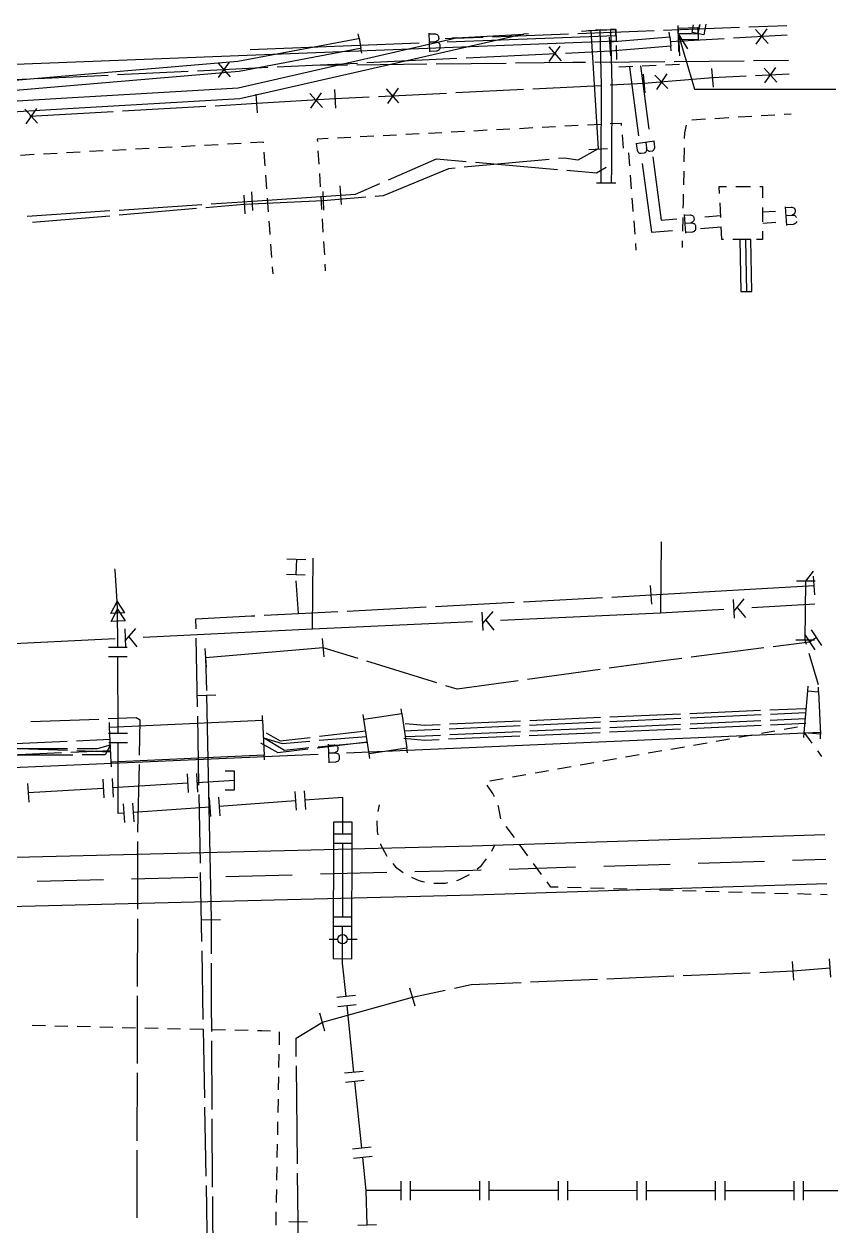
# Model space of a CAD drawing. Header units: metres. Extents: x 17721 to 17912, y 14015 to 15901.
# Drawn here: x 17844.2 to 17887.7, y 15836.4 to 15900.6 of the extents above; entities that cross this region are included whole.
import ezdxf

# ---------------------------------------------------------------- set-up
doc = ezdxf.new("R2010")
doc.units = ezdxf.units.M
for name, color, linetype in [('GC_CURB_EDGE', 1, 'Continuous'), ('GC_GAS_AXIS', 2, 'Continuous'), ('GC_HEAT_AXIS', 30, 'Continuous'), ('GC_POWER_AXIS', 40, 'Continuous'), ('GC_SEWER_AXIS', 6, 'Continuous'), ('GC_WATER_AXIS', 5, 'Continuous')]:
    doc.layers.add(name, color=color, linetype=linetype)

msp = doc.modelspace()

# ---------------------------------------------------------------- linework, layer by layer
at = {"layer": 'GC_CURB_EDGE'}
for points in [[(17879.891, 15895.504), (17880.628, 15895.549)], [(17881.127, 15895.579), (17881.864, 15895.623)], [(17882.363, 15895.653), (17883.1, 15895.697)], [(17883.599, 15895.727), (17884.336, 15895.772)], [(17884.835, 15895.802), (17885.204, 15895.824)], [(17865.324, 15894.751), (17864.609, 15894.714)], [(17866.538, 15894.813), (17865.823, 15894.777)], [(17867.752, 15894.876), (17867.037, 15894.839)], [(17868.966, 15894.938), (17868.251, 15894.902)], [(17870.179, 15895.001), (17869.465, 15894.964)], [(17871.393, 15895.063), (17870.679, 15895.027)], [(17872.607, 15895.126), (17871.893, 15895.089)], [(17873.821, 15895.188), (17873.107, 15895.152)], [(17875.035, 15895.251), (17874.321, 15895.214)], [(17876.145, 15895.194), (17876.135, 15895.308), (17875.534, 15895.277)], [(17879.511, 15894.494), (17879.517, 15894.802), (17879.608, 15895.223)], [(17853.357, 15894.103), (17852.628, 15894.064)], [(17854.584, 15894.17), (17853.856, 15894.13)], [(17855.812, 15894.236), (17855.083, 15894.197)], [(17857.007, 15894.266), (17857.005, 15894.3), (17856.311, 15894.263)], [(17860.468, 15894.501), (17859.881, 15894.471), (17859.888, 15894.344)], [(17861.682, 15894.563), (17860.968, 15894.527)], [(17862.896, 15894.626), (17862.182, 15894.589)], [(17864.11, 15894.688), (17863.395, 15894.652)], [(17876.249, 15893.983), (17876.188, 15894.696)], [(17844.764, 15893.639), (17844.035, 15893.6)], [(17845.991, 15893.705), (17845.263, 15893.666)], [(17847.219, 15893.772), (17846.491, 15893.732)], [(17848.446, 15893.838), (17847.718, 15893.799)], [(17849.674, 15893.904), (17848.946, 15893.865)], [(17850.901, 15893.971), (17850.173, 15893.931)], [(17852.129, 15894.037), (17851.401, 15893.998)], [(17857.098, 15893.04), (17857.044, 15893.767)], [(17859.919, 15893.845), (17859.963, 15893.131)], [(17876.581, 15893.032), (17876.528, 15893.727), (17876.51, 15893.726)], [(17879.487, 15893.256), (17879.501, 15893.994)], [(17857.189, 15891.814), (17857.135, 15892.541)], [(17859.993, 15892.632), (17860.037, 15891.917)], [(17876.674, 15891.82), (17876.62, 15892.533)], [(17879.462, 15892.017), (17879.477, 15892.756)], [(17879.437, 15890.779), (17879.443, 15891.071), (17879.452, 15891.518)], [(17857.28, 15890.588), (17857.226, 15891.315)], [(17860.067, 15891.418), (17860.111, 15890.704)], [(17876.767, 15890.608), (17876.745, 15890.9), (17876.712, 15891.321)], [(17879.412, 15889.541), (17879.427, 15890.279)], [(17857.371, 15889.362), (17857.348, 15889.675), (17857.317, 15890.089)], [(17860.142, 15890.205), (17860.163, 15889.853), (17860.185, 15889.491)], [(17876.86, 15889.396), (17876.805, 15890.109)], [(17860.216, 15888.992), (17860.26, 15888.278)], [(17879.395, 15888.672), (17879.402, 15889.041)], [(17857.462, 15888.136), (17857.408, 15888.863)], [(17876.925, 15888.541), (17876.898, 15888.897)], [(17860.29, 15887.779), (17860.311, 15887.443), (17860.312, 15887.422)], [(17857.526, 15887.274), (17857.499, 15887.637)], [(17882.408, 15862.509), (17883.126, 15862.635)], [(17883.618, 15862.722), (17884.336, 15862.848)], [(17884.828, 15862.934), (17885.546, 15863.06)], [(17885.887, 15862.774), (17886.312, 15862.182)], [(17878.777, 15861.872), (17879.495, 15861.998)], [(17879.987, 15862.084), (17880.705, 15862.21)], [(17881.198, 15862.297), (17881.915, 15862.423)], [(17875.147, 15861.235), (17875.864, 15861.361)], [(17876.357, 15861.447), (17877.074, 15861.573)], [(17877.567, 15861.66), (17878.285, 15861.786)], [(17886.604, 15861.776), (17886.816, 15861.48)], [(17871.516, 15860.598), (17872.234, 15860.724)], [(17872.726, 15860.81), (17873.444, 15860.936)], [(17873.936, 15861.022), (17874.654, 15861.148)], [(17869.095, 15860.173), (17869.813, 15860.299)], [(17870.306, 15860.385), (17871.023, 15860.511)], [(17869.348, 15859.316), (17869.269, 15859.503), (17868.968, 15859.935)], [(17863.181, 15858.898), (17863.114, 15858.529)], [(17869.696, 15858.144), (17869.565, 15858.802), (17869.542, 15858.856)], [(17863.057, 15858.035), (17863.08, 15857.464), (17863.126, 15857.291)], [(17870.412, 15857.149), (17869.98, 15857.736)], [(17863.256, 15856.808), (17863.267, 15856.765), (17863.368, 15856.572), (17863.595, 15856.139)], [(17869.203, 15856.418), (17869.372, 15856.753)], [(17871.14, 15856.16), (17870.708, 15856.747)], [(17863.915, 15855.756), (17864.07, 15855.573), (17864.478, 15855.265)], [(17868.418, 15855.46), (17868.651, 15855.649), (17868.931, 15856.002)], [(17871.869, 15855.171), (17871.437, 15855.757)], [(17864.909, 15855.019), (17865.306, 15854.839), (17865.504, 15854.798), (17865.614, 15854.775)], [(17867.339, 15854.85), (17867.44, 15854.874), (17868.02, 15855.16)], [(17866.106, 15854.694), (17866.737, 15854.704), (17866.853, 15854.732)], [(17872.755, 15854.482), (17872.368, 15854.493), (17872.165, 15854.768)], [(17873.983, 15854.448), (17873.255, 15854.468)], [(17875.211, 15854.414), (17874.483, 15854.434)], [(17876.44, 15854.379), (17875.711, 15854.4)], [(17877.668, 15854.345), (17876.939, 15854.365)], [(17878.896, 15854.311), (17878.168, 15854.331)], [(17880.124, 15854.276), (17879.396, 15854.297)], [(17881.353, 15854.242), (17880.624, 15854.262)], [(17882.581, 15854.208), (17881.852, 15854.228)], [(17883.809, 15854.173), (17883.081, 15854.194)], [(17885.037, 15854.139), (17884.309, 15854.159)], [(17886.266, 15854.104), (17885.537, 15854.125)], [(17887.13, 15854.08), (17886.765, 15854.091)], [(17844.652, 15847.115), (17845.356, 15847.097)], [(17845.856, 15847.084), (17846.559, 15847.067)], [(17847.059, 15847.054), (17847.762, 15847.036)], [(17848.262, 15847.024), (17848.966, 15847.008)], [(17849.466, 15846.996), (17850.169, 15846.98)], [(17850.669, 15846.968), (17851.373, 15846.952)], [(17851.873, 15846.94), (17852.576, 15846.924)], [(17853.076, 15846.912), (17853.78, 15846.895)], [(17854.28, 15846.884), (17854.983, 15846.867)], [(17855.483, 15846.856), (17856.187, 15846.839)], [(17856.686, 15846.828), (17856.914, 15846.822), (17857.39, 15846.811)], [(17857.851, 15846.762), (17857.838, 15846.059)], [(17857.829, 15845.559), (17857.816, 15844.855)], [(17857.807, 15844.355), (17857.794, 15843.652)], [(17857.785, 15843.152), (17857.772, 15842.448)], [(17857.763, 15841.948), (17857.75, 15841.244)], [(17857.741, 15840.745), (17857.728, 15840.041)], [(17857.719, 15839.541), (17857.707, 15838.873), (17857.706, 15838.837)], [(17857.697, 15838.337), (17857.687, 15837.774), (17857.685, 15837.634)], [(17857.675, 15837.134), (17857.662, 15836.43)]]:
    msp.add_lwpolyline(points, dxfattribs=at)
at = {"layer": 'GC_GAS_AXIS'}
for points in [[(17849.185, 15869.763), (17849.077, 15871.424), (17849.07, 15871.509)], [(17849.212, 15869.347), (17849.185, 15869.763)], [(17849.22, 15867.301), (17849.212, 15869.347)], [(17849.72, 15867.303), (17848.72, 15867.299)], [(17849.722, 15866.803), (17848.722, 15866.799)], [(17849.237, 15862.709), (17849.222, 15866.801)], [(17849.737, 15862.71), (17848.737, 15862.707)], [(17849.739, 15862.21), (17848.739, 15862.207)], [(17849.554, 15858.44), (17849.253, 15858.418), (17849.239, 15862.209)], [(17854.966, 15859.687), (17855.466, 15859.687), (17855.466, 15860.687), (17854.966, 15860.687)], [(17848.42, 15860.27), (17848.479, 15859.272)], [(17848.919, 15860.3), (17848.978, 15859.301)], [(17852.961, 15860.039), (17848.948, 15859.8)], [(17852.931, 15860.538), (17852.99, 15859.54)], [(17853.43, 15860.567), (17853.489, 15859.569)], [(17855.466, 15860.187), (17853.46, 15860.068)], [(17844.407, 15860.032), (17844.466, 15859.033)], [(17848.449, 15859.771), (17844.437, 15859.533)], [(17858.678, 15859.602), (17858.751, 15858.604)], [(17859.177, 15859.638), (17859.249, 15858.641)], [(17849.518, 15858.938), (17849.59, 15857.941)], [(17850.016, 15858.975), (17850.089, 15857.977)], [(17854.134, 15858.771), (17850.053, 15858.476)], [(17854.098, 15859.27), (17854.17, 15858.273)], [(17854.597, 15859.306), (17854.669, 15858.309)], [(17858.714, 15859.103), (17854.633, 15858.808)], [(17861.25, 15857.321), (17861.251, 15857.959), (17861.254, 15859.287), (17859.213, 15859.139)], [(17861.75, 15857.32), (17860.75, 15857.322)], [(17861.749, 15856.82), (17860.749, 15856.822)], [(17861.24, 15852.889), (17861.249, 15856.821)], [(17861.739, 15852.388), (17860.739, 15852.39)], [(17861.74, 15852.888), (17860.74, 15852.89)], [(17861.419, 15848.646), (17861.235, 15850.423), (17861.239, 15852.389)], [(17860.517, 15851.71), (17860.981, 15851.71)], [(17861.478, 15851.71), (17862.008, 15851.71)], [(17861.917, 15848.697), (17860.922, 15848.594)], [(17861.968, 15848.2), (17860.973, 15848.097)], [(17861.839, 15844.594), (17861.471, 15848.148)], [(17862.336, 15844.646), (17861.341, 15844.543)], [(17862.388, 15844.149), (17861.393, 15844.046)], [(17862.258, 15840.543), (17861.89, 15844.097)], [(17862.756, 15840.595), (17861.761, 15840.492)], [(17862.807, 15840.097), (17861.813, 15839.994)], [(17862.494, 15838.269), (17862.31, 15840.046)], [(17864.345, 15838.269), (17862.494, 15838.269)], [(17862.552, 15836.425), (17862.494, 15838.269)], [(17864.345, 15838.769), (17864.345, 15837.769)], [(17864.845, 15838.769), (17864.845, 15837.769)], [(17868.546, 15838.269), (17864.845, 15838.269)], [(17868.546, 15838.769), (17868.546, 15837.769)], [(17869.046, 15838.769), (17869.046, 15837.769)], [(17872.747, 15838.269), (17869.046, 15838.269)], [(17872.747, 15838.769), (17872.747, 15837.769)], [(17873.247, 15838.769), (17873.247, 15837.769)], [(17876.948, 15838.268), (17873.247, 15838.269)], [(17876.948, 15838.768), (17876.948, 15837.768)], [(17877.448, 15838.768), (17877.448, 15837.768)], [(17881.149, 15838.268), (17877.448, 15838.268)], [(17881.149, 15838.768), (17881.149, 15837.768)], [(17881.649, 15838.768), (17881.649, 15837.768)], [(17885.35, 15838.268), (17881.649, 15838.268)], [(17885.351, 15838.768), (17885.35, 15837.768)], [(17885.851, 15838.768), (17885.85, 15837.768)], [(17887.701, 15838.268), (17885.85, 15838.268)], [(17863.052, 15836.44), (17862.052, 15836.409)]]:
    msp.add_lwpolyline(points, dxfattribs=at)
for points in [[(17849.185, 15869.763), (17849.585, 15869.147), (17848.852, 15869.109)], [(17849.212, 15869.347), (17849.612, 15868.731), (17848.879, 15868.693)], [(17860.736, 15850.671), (17861.736, 15850.663), (17861.751, 15857.955), (17860.751, 15857.963)], [(17860.984, 15851.706), (17861.004, 15851.803), (17861.057, 15851.883), (17861.137, 15851.936), (17861.234, 15851.956), (17861.331, 15851.936), (17861.411, 15851.883), (17861.464, 15851.803), (17861.484, 15851.706), (17861.464, 15851.609), (17861.411, 15851.529), (17861.331, 15851.476), (17861.234, 15851.456), (17861.137, 15851.476), (17861.057, 15851.529), (17861.004, 15851.609)]]:
    msp.add_lwpolyline(points, close=True, dxfattribs=at)
at = {"layer": 'GC_HEAT_AXIS'}
for points in [[(17809.696, 15853.793), (17810.818, 15860.832), (17829.645, 15861.076), (17830.15, 15855.752), (17868.155, 15856.706), (17886.993, 15857.296)], [(17812.348, 15853.783), (17813.058, 15858.24), (17827.265, 15858.424), (17827.772, 15853.072), (17868.229, 15854.088), (17887.104, 15854.678)], [(17870.14, 15855.458), (17873.686, 15855.569)], [(17875.186, 15855.616), (17878.731, 15855.727)], [(17880.231, 15855.773), (17883.777, 15855.884)], [(17885.276, 15855.931), (17887.049, 15855.987)], [(17844.91, 15854.812), (17848.457, 15854.901)], [(17849.956, 15854.939), (17853.503, 15855.028)], [(17855.002, 15855.066), (17858.549, 15855.155)], [(17860.049, 15855.193), (17863.595, 15855.282)], [(17865.095, 15855.319), (17868.192, 15855.397), (17868.641, 15855.411)]]:
    msp.add_lwpolyline(points, dxfattribs=at)
at = {"layer": 'GC_POWER_AXIS'}
for points in [[(17882.938, 15900.468), (17884.97, 15900.548)], [(17862.115, 15899.857), (17862.069, 15900.103)], [(17866.712, 15899.841), (17868.745, 15899.919)], [(17867.321, 15899.875), (17867.071, 15899.861)], [(17869.244, 15899.938), (17873.309, 15900.093)], [(17871.165, 15900.089), (17870.915, 15900.075)], [(17874.505, 15900.276), (17874.887, 15893.945), (17873.812, 15893.337), (17873.099, 15893.458), (17872.778, 15893.428)], [(17873.809, 15900.112), (17877.017, 15900.235), (17877.874, 15900.269)], [(17874.006, 15900.246), (17875.004, 15900.306)], [(17874.995, 15900.303), (17874.745, 15900.289)], [(17875.515, 15899.674), (17875.495, 15899.924)], [(17875.794, 15900.348), (17875.544, 15900.334)], [(17878.374, 15900.288), (17882.438, 15900.448)], [(17878.716, 15899.93), (17878.692, 15900.179)], [(17882.117, 15899.878), (17884.995, 15900.045)], [(17883.298, 15900.321), (17883.97, 15899.58)], [(17883.897, 15900.358), (17883.321, 15899.54)], [(17862.264, 15899.071), (17862.218, 15899.317)], [(17872.248, 15899.4), (17872.912, 15898.652)], [(17872.847, 15899.431), (17872.263, 15898.619)], [(17878.74, 15899.681), (17881.618, 15899.849)], [(17878.787, 15899.183), (17878.764, 15899.432)], [(17855.169, 15898.581), (17854.586, 15897.769)], [(17862.529, 15898.559), (17867.339, 15898.79)], [(17867.839, 15898.814), (17872.649, 15899.045)], [(17870.473, 15898.539), (17873.542, 15898.573), (17874.213, 15898.579)], [(17873.149, 15899.069), (17875.554, 15899.184)], [(17874.713, 15898.584), (17878.453, 15898.62)], [(17875.575, 15898.927), (17875.555, 15899.176)], [(17878.953, 15898.624), (17882.693, 15898.66)], [(17883.193, 15898.664), (17885.063, 15898.682)], [(17849.218, 15897.916), (17852.981, 15898.098)], [(17853.48, 15898.123), (17857.243, 15898.305)], [(17854.57, 15898.55), (17855.235, 15897.802)], [(17857.743, 15898.329), (17859.624, 15898.42)], [(17859.624, 15898.42), (17862.029, 15898.535)], [(17859.624, 15898.42), (17861.494, 15898.441)], [(17861.994, 15898.446), (17865.734, 15898.487)], [(17866.234, 15898.493), (17869.973, 15898.534)], [(17878.018, 15897.117), (17878.573, 15897.949)], [(17880.953, 15898.241), (17881.037, 15897.245)], [(17883.296, 15897.865), (17885.098, 15897.961)], [(17883.761, 15898.264), (17884.43, 15897.52)], [(17884.36, 15898.298), (17883.781, 15897.483)], [(17840.693, 15897.503), (17844.456, 15897.686)], [(17844.955, 15897.71), (17848.718, 15897.892)], [(17875.032, 15897.322), (17871.406, 15897.141)], [(17882.797, 15897.839), (17880.995, 15897.743), (17877.344, 15897.438), (17875.531, 15897.347)], [(17877.302, 15897.936), (17877.386, 15896.94)], [(17878.616, 15897.169), (17877.925, 15897.893)], [(17862.656, 15896.704), (17860.843, 15896.613), (17856.655, 15896.364), (17854.428, 15896.238)], [(17856.685, 15895.865), (17856.625, 15896.863)], [(17859.49, 15896.907), (17860.163, 15896.167)], [(17860.088, 15896.945), (17859.514, 15896.126)], [(17860.873, 15896.114), (17860.813, 15897.112)], [(17866.781, 15896.91), (17863.155, 15896.729)], [(17864.245, 15896.409), (17863.579, 15897.155)], [(17863.646, 15896.377), (17864.228, 15897.19)], [(17870.906, 15897.116), (17867.281, 15896.935)], [(17844.928, 15895.326), (17844.257, 15896.068)], [(17844.329, 15895.29), (17844.906, 15896.107)], [(17853.929, 15896.21), (17849.476, 15895.958)], [(17848.976, 15895.929), (17844.523, 15895.677)], [(17874.388, 15893.915), (17875.386, 15893.975)], [(17867.241, 15892.919), (17866.901, 15892.888), (17863.404, 15891.441), (17862.97, 15891.405)], [(17863.681, 15892.29), (17866.251, 15893.414), (17867.836, 15893.274)], [(17872.28, 15893.383), (17867.738, 15892.965)], [(17868.334, 15893.23), (17872.713, 15892.844)], [(17873.211, 15892.801), (17874.807, 15892.66), (17875.32, 15892.964)], [(17854.207, 15891.007), (17856.414, 15891.154), (17861.146, 15891.469), (17861.924, 15891.521), (17863.223, 15892.089)], [(17856.447, 15890.655), (17856.381, 15891.653)], [(17860.175, 15891.675), (17860.223, 15890.677)], [(17861.179, 15890.97), (17861.113, 15891.968)], [(17875.042, 15892.119), (17874.792, 15892.12)], [(17875.842, 15892.116), (17875.592, 15892.117)], [(17849.295, 15890.679), (17853.709, 15890.973)], [(17862.472, 15891.364), (17860.199, 15891.176), (17855.983, 15890.97), (17853.92, 15890.794)], [(17855.959, 15891.469), (17856.007, 15890.471)], [(17844.383, 15890.351), (17848.797, 15890.645)], [(17848.799, 15890.358), (17844.674, 15890.007)], [(17853.422, 15890.752), (17849.297, 15890.401)], [(17858.265, 15872.038), (17859.264, 15872.006)], [(17858.764, 15872.022), (17858.738, 15871.195)], [(17858.238, 15871.211), (17859.238, 15871.179)], [(17886.019, 15867.457), (17885.95, 15867.69), (17885.98, 15870.84), (17886.397, 15871.375)], [(17886.459, 15870.115), (17886.4, 15871.113)], [(17858.875, 15869.109), (17858.76, 15870.855)], [(17875.616, 15869.994), (17877.722, 15870.105), (17886.43, 15870.614)], [(17877.751, 15869.606), (17877.693, 15870.604)], [(17886.48, 15870.835), (17885.48, 15870.845)], [(17866.192, 15869.496), (17870.405, 15869.718)], [(17870.904, 15869.745), (17875.116, 15869.967)], [(17857.037, 15869.019), (17858.875, 15869.109)], [(17858.875, 15869.109), (17860.981, 15869.22)], [(17861.481, 15869.247), (17865.693, 15869.469)], [(17853.409, 15868.302), (17853.399, 15868.839), (17856.374, 15868.986), (17856.538, 15868.994)], [(17853.486, 15864.123), (17853.418, 15867.802)], [(17860.147, 15867.787), (17860.232, 15866.791)], [(17886.548, 15867.825), (17886.187, 15867.587), (17884.244, 15867.34)], [(17885.911, 15868.004), (17886.462, 15867.17)], [(17886.272, 15868.243), (17886.823, 15867.408)], [(17853.87, 15867.249), (17853.955, 15866.253)], [(17862.06, 15866.71), (17860.19, 15867.289), (17853.913, 15866.751), (17853.96, 15865.001)], [(17883.748, 15867.276), (17879.863, 15866.782)], [(17886.45, 15867.685), (17885.45, 15867.695)], [(17866.279, 15865.403), (17862.538, 15866.562)], [(17879.367, 15866.719), (17878.635, 15866.626), (17875.486, 15866.192)], [(17886.655, 15865.298), (17886.16, 15866.977)], [(17874.99, 15866.123), (17871.11, 15865.589)], [(17870.615, 15865.52), (17867.354, 15865.071), (17866.757, 15865.256)], [(17886.083, 15864.978), (17886.104, 15865.227)], [(17886.67, 15864.929), (17886.659, 15865.179)], [(17853.467, 15864.741), (17854.467, 15864.762)], [(17853.967, 15864.751), (17854.211, 15852.754), (17854.222, 15850.926)], [(17864.399, 15863.772), (17864.362, 15864.019)], [(17879.788, 15863.775), (17883.566, 15863.941)], [(17884.066, 15863.963), (17885.955, 15864.046)], [(17848.204, 15863.458), (17844.584, 15863.321)], [(17850.387, 15861.548), (17850.428, 15863.414), (17850.208, 15863.534), (17848.704, 15863.477)], [(17848.79, 15863.035), (17848.779, 15863.285)], [(17853.563, 15859.945), (17853.495, 15863.624)], [(17856.96, 15863.408), (17856.949, 15863.658)], [(17862.373, 15863.473), (17862.336, 15863.72)], [(17866.955, 15863.213), (17870.734, 15863.378)], [(17871.221, 15863.149), (17875.012, 15863.322)], [(17871.233, 15863.4), (17875.011, 15863.566)], [(17875.511, 15863.588), (17879.289, 15863.754)], [(17875.511, 15863.345), (17879.302, 15863.519)], [(17883.572, 15863.38), (17879.797, 15863.208)], [(17879.802, 15863.542), (17883.593, 15863.716)], [(17885.959, 15863.489), (17884.072, 15863.403)], [(17884.092, 15863.739), (17885.987, 15863.825)], [(17857.151, 15862.733), (17857.907, 15862.306), (17859.511, 15862.495)], [(17860.008, 15862.553), (17862.475, 15862.844)], [(17864.536, 15862.845), (17865.616, 15862.892), (17866.431, 15862.929)], [(17864.57, 15863.244), (17865.629, 15863.154), (17866.456, 15863.191)], [(17866.931, 15862.952), (17870.722, 15863.126)], [(17870.747, 15862.795), (17866.972, 15862.623)], [(17871.196, 15862.598), (17874.995, 15862.764)], [(17875.022, 15862.99), (17871.247, 15862.818)], [(17875.495, 15862.786), (17879.293, 15862.953)], [(17879.297, 15863.185), (17875.522, 15863.013)], [(17879.793, 15862.975), (17883.591, 15863.142)], [(17884.091, 15863.163), (17885.99, 15863.247)], [(17885.876, 15862.487), (17885.896, 15862.736)], [(17886.777, 15862.414), (17886.766, 15862.664)], [(17842.932, 15862.129), (17846.524, 15862.293)], [(17847.023, 15862.316), (17848.819, 15862.399)], [(17847.046, 15861.896), (17848.139, 15861.897), (17848.833, 15862.099), (17848.55, 15861.557), (17847.328, 15861.558)], [(17856.855, 15862.211), (17857.783, 15861.687), (17859.387, 15861.876)], [(17859.44, 15861.933), (17858.124, 15861.8), (17857.003, 15862.472), (17858.004, 15862.174), (17859.487, 15862.297)], [(17859.883, 15861.935), (17862.545, 15862.248)], [(17859.938, 15861.983), (17862.554, 15862.247)], [(17859.986, 15862.338), (17862.51, 15862.546)], [(17864.502, 15862.446), (17865.613, 15862.353), (17866.399, 15862.387)], [(17866.472, 15862.6), (17865.639, 15862.562), (17864.585, 15862.515)], [(17866.898, 15862.409), (17870.697, 15862.576)], [(17841.965, 15861.484), (17846.22, 15861.679)], [(17842.901, 15861.927), (17846.534, 15861.804)], [(17842.914, 15861.892), (17846.546, 15861.896)], [(17843.161, 15861.56), (17846.828, 15861.558)], [(17846.719, 15861.702), (17848.847, 15861.799)], [(17847.033, 15861.787), (17848.85, 15861.725)], [(17857.057, 15861.286), (17857.045, 15861.536)], [(17862.683, 15861.372), (17862.647, 15861.619)], [(17864.709, 15861.671), (17864.673, 15861.918)], [(17848.887, 15860.913), (17848.875, 15861.163)], [(17850.299, 15857.427), (17850.299, 15857.525), (17850.376, 15861.048)], [(17853.64, 15855.766), (17853.572, 15859.445)], [(17850.291, 15853.305), (17850.298, 15856.927)], [(17853.717, 15851.587), (17853.649, 15855.266)], [(17850.283, 15849.182), (17850.29, 15852.805)], [(17853.712, 15852.744), (17854.711, 15852.764)], [(17853.794, 15847.408), (17853.726, 15851.087)], [(17854.245, 15846.769), (17854.237, 15848.215), (17854.224, 15850.426)], [(17885.35, 15849.512), (17885.27, 15850.508)], [(17887.328, 15849.671), (17887.248, 15850.667)], [(17879.437, 15849.764), (17883.019, 15849.914)], [(17883.519, 15849.935), (17885.31, 15850.01), (17887.288, 15850.169)], [(17867.211, 15849.097), (17868.1, 15849.29), (17870.773, 15849.402)], [(17871.273, 15849.423), (17874.855, 15849.573)], [(17875.355, 15849.594), (17878.937, 15849.743)], [(17850.275, 15845.06), (17850.282, 15848.682)], [(17858.761, 15845.447), (17858.75, 15846.42), (17860.16, 15847.27), (17864.97, 15848.61), (17866.722, 15848.991)], [(17865.104, 15848.128), (17864.836, 15849.092)], [(17860.294, 15846.788), (17860.026, 15847.752)], [(17853.871, 15843.229), (17853.803, 15846.908)], [(17854.268, 15842.612), (17854.248, 15846.269)], [(17858.825, 15839.709), (17858.766, 15844.947)], [(17850.267, 15840.938), (17850.274, 15844.56)], [(17853.948, 15839.05), (17853.88, 15842.729)], [(17854.291, 15838.456), (17854.271, 15842.112)], [(17850.26, 15836.816), (17850.266, 15840.438)], [(17858.914, 15831.7), (17858.84, 15834.59), (17858.86, 15836.59), (17858.831, 15839.209)], [(17854.025, 15834.871), (17853.957, 15838.55)], [(17854.314, 15834.299), (17854.294, 15837.956)], [(17859.36, 15836.585), (17858.36, 15836.595)]]:
    msp.add_lwpolyline(points, dxfattribs=at)
for points in [[(17827.557, 15896.201), (17827.823, 15896.739), (17829.342, 15895.988), (17838.268, 15896.18), (17846.202, 15896.659), (17855.657, 15897.218), (17862.113, 15898.693), (17867.321, 15899.875), (17870.915, 15900.076), (17862.247, 15898.107), (17855.743, 15896.622), (17846.238, 15896.061), (17838.292, 15895.58), (17829.208, 15895.385)], [(17874.995, 15900.304), (17875.544, 15900.334), (17875.613, 15897.359), (17875.595, 15892.963), (17875.592, 15892.117), (17875.042, 15892.119), (17875.045, 15892.965), (17875.063, 15897.353)], [(17875.515, 15899.674), (17878.716, 15899.93), (17878.764, 15899.432), (17875.555, 15899.176)], [(17827.679, 15896.745), (17838.343, 15897.155), (17846.207, 15897.824), (17855.643, 15898.633), (17862.079, 15899.85), (17862.116, 15899.857), (17862.218, 15899.317), (17862.181, 15899.31), (17855.717, 15898.087), (17846.253, 15897.276), (17838.377, 15896.605), (17827.701, 15896.195)], [(17885.897, 15862.736), (17886.083, 15864.978), (17886.67, 15864.929), (17886.766, 15862.663)], [(17848.79, 15863.035), (17856.96, 15863.408), (17857.046, 15861.536), (17848.876, 15861.163)], [(17862.373, 15863.473), (17864.399, 15863.772), (17864.673, 15861.918), (17862.647, 15861.619)]]:
    msp.add_lwpolyline(points, close=True, dxfattribs=at)
at = {"layer": 'GC_SEWER_AXIS'}
for points in [[(17878.26, 15872.953), (17878.219, 15869.142), (17881.596, 15869.342)], [(17859.62, 15868.297), (17859.67, 15872.065)], [(17882.095, 15869.856), (17882.154, 15868.868)], [(17882.133, 15869.22), (17882.695, 15869.892)], [(17868.676, 15869.193), (17868.721, 15868.204)], [(17868.705, 15868.556), (17869.276, 15869.22)], [(17869.669, 15868.754), (17878.219, 15869.142)], [(17882.311, 15869.433), (17882.753, 15868.903)], [(17883.094, 15869.431), (17886.471, 15869.63)], [(17859.62, 15868.297), (17868.17, 15868.685)], [(17868.886, 15868.767), (17869.32, 15868.231)], [(17840.06, 15867.331), (17849.091, 15867.777)], [(17849.595, 15868.287), (17849.644, 15867.297)], [(17849.626, 15867.65), (17850.195, 15868.316)], [(17849.806, 15867.861), (17850.243, 15867.327)], [(17850.589, 15867.851), (17859.62, 15868.297)]]:
    msp.add_lwpolyline(points, dxfattribs=at)
at = {"layer": 'GC_WATER_AXIS'}
for points in [[(17879.149, 15900.536), (17879.167, 15900.162)], [(17880.639, 15900.619), (17880.529, 15900.05), (17879.911, 15900.17), (17879.99, 15900.583)], [(17874.375, 15900.269), (17875.828, 15900.325), (17875.852, 15899.695), (17838.235, 15898.25)], [(17865.845, 15900.124), (17865.884, 15899.127)], [(17865.847, 15900.087), (17866.165, 15900.099), (17866.195, 15900.095), (17866.247, 15900.078), (17866.294, 15900.052), (17866.313, 15900.038), (17866.331, 15900.02), (17866.347, 15899.996), (17866.361, 15899.967), (17866.365, 15899.952), (17866.37, 15899.836), (17866.365, 15899.814), (17866.353, 15899.783), (17866.339, 15899.762), (17866.323, 15899.741), (17866.296, 15899.72), (17866.261, 15899.7), (17866.23, 15899.685), (17866.184, 15899.672)], [(17866.822, 15899.664), (17875.84, 15900.01)], [(17875.84, 15900.01), (17875.826, 15900.35)], [(17875.841, 15899.977), (17875.84, 15900.01)], [(17879.87, 15900.103), (17879.17, 15900.09), (17880.22, 15900.11)], [(17879.17, 15900.09), (17880.029, 15897.133), (17887.589, 15897.133)], [(17879.17, 15900.09), (17879.661, 15899.296)], [(17879.17, 15900.09), (17879.181, 15899.156)], [(17856.305, 15899.259), (17865.323, 15899.606)], [(17865.863, 15899.66), (17866.184, 15899.672)], [(17866.184, 15899.672), (17866.223, 15899.67), (17866.257, 15899.668), (17866.306, 15899.655), (17866.336, 15899.639), (17866.365, 15899.621), (17866.396, 15899.591), (17866.418, 15899.556), (17866.428, 15899.525), (17866.436, 15899.334), (17866.433, 15899.316), (17866.423, 15899.289), (17866.403, 15899.258), (17866.373, 15899.229), (17866.345, 15899.209), (17866.299, 15899.187), (17866.272, 15899.177), (17866.244, 15899.173), (17865.882, 15899.16)], [(17875.893, 15898.731), (17875.862, 15899.477)], [(17879.193, 15899.663), (17879.234, 15898.917)], [(17876.736, 15898.345), (17875.989, 15898.313)], [(17876.557, 15898.31), (17877.048, 15894.648)], [(17877.152, 15898.389), (17877.605, 15895.009)], [(17877.982, 15898.397), (17877.235, 15898.365)], [(17879.228, 15898.449), (17878.481, 15898.417)], [(17877.892, 15894.358), (17876.903, 15894.225)], [(17877.475, 15893.978), (17877.476, 15893.939), (17877.477, 15893.905), (17877.468, 15893.855), (17877.456, 15893.823), (17877.441, 15893.793), (17877.414, 15893.759), (17877.381, 15893.734), (17877.351, 15893.72), (17877.162, 15893.695), (17877.143, 15893.696), (17877.116, 15893.704), (17877.083, 15893.72), (17877.051, 15893.748), (17877.029, 15893.773), (17877.003, 15893.817), (17876.99, 15893.843), (17876.984, 15893.87), (17876.936, 15894.229)], [(17877.432, 15894.296), (17877.475, 15893.978)], [(17877.856, 15894.353), (17877.898, 15894.037), (17877.897, 15894.007), (17877.885, 15893.954), (17877.863, 15893.904), (17877.851, 15893.884), (17877.835, 15893.865), (17877.812, 15893.846), (17877.785, 15893.83), (17877.77, 15893.824), (17877.656, 15893.808), (17877.633, 15893.811), (17877.601, 15893.82), (17877.579, 15893.832), (17877.556, 15893.846), (17877.532, 15893.871), (17877.509, 15893.904), (17877.492, 15893.933), (17877.475, 15893.978)], [(17877.805, 15893.522), (17878.259, 15890.142), (17879.093, 15890.205)], [(17877.248, 15893.162), (17877.739, 15889.5), (17878.856, 15889.585)], [(17881.378, 15891.554), (17881.36, 15891.942), (17881.748, 15891.942)], [(17882.248, 15891.942), (17883.023, 15891.942)], [(17883.523, 15891.942), (17883.678, 15891.942), (17883.678, 15891.322)], [(17881.437, 15890.281), (17881.401, 15891.055)], [(17879.477, 15890.433), (17879.553, 15889.438)], [(17879.48, 15890.396), (17879.798, 15890.42), (17879.828, 15890.417), (17879.88, 15890.402), (17879.928, 15890.378), (17879.948, 15890.364), (17879.966, 15890.347), (17879.983, 15890.324), (17879.998, 15890.295), (17880.003, 15890.28), (17880.012, 15890.165), (17880.008, 15890.142), (17879.997, 15890.111), (17879.984, 15890.09), (17879.969, 15890.068), (17879.943, 15890.046), (17879.909, 15890.024), (17879.878, 15890.009), (17879.833, 15889.994)], [(17880.589, 15890.319), (17881.423, 15890.383)], [(17883.665, 15890.577), (17884.364, 15890.622)], [(17883.678, 15890.822), (17883.678, 15890.287), (17883.678, 15890.277), (17883.678, 15890.047)], [(17884.886, 15890.853), (17884.949, 15889.858)], [(17884.888, 15890.817), (17885.206, 15890.837), (17885.236, 15890.833), (17885.288, 15890.818), (17885.336, 15890.793), (17885.356, 15890.779), (17885.374, 15890.762), (17885.39, 15890.739), (17885.405, 15890.71), (17885.41, 15890.695), (17885.417, 15890.579), (17885.413, 15890.557), (17885.402, 15890.526), (17885.388, 15890.505), (17885.373, 15890.483), (17885.346, 15890.461), (17885.312, 15890.44), (17885.281, 15890.425), (17885.236, 15890.411)], [(17884.915, 15890.39), (17885.236, 15890.411)], [(17885.236, 15890.411), (17885.275, 15890.409), (17885.309, 15890.408), (17885.358, 15890.396), (17885.389, 15890.381), (17885.418, 15890.364), (17885.45, 15890.334), (17885.473, 15890.3), (17885.48, 15890.281)], [(17879.512, 15889.97), (17879.833, 15889.994)], [(17879.833, 15889.994), (17879.872, 15889.993), (17879.905, 15889.992), (17879.955, 15889.981), (17879.986, 15889.966), (17880.015, 15889.95), (17880.048, 15889.921), (17880.071, 15889.887), (17880.082, 15889.856), (17880.097, 15889.666), (17880.095, 15889.647), (17880.085, 15889.62), (17880.067, 15889.589), (17880.038, 15889.558), (17880.011, 15889.538), (17879.966, 15889.514), (17879.939, 15889.502), (17879.912, 15889.498), (17879.55, 15889.47)], [(17880.352, 15889.699), (17881.469, 15889.785)], [(17881.58, 15889.095), (17881.492, 15889.095), (17881.46, 15889.781)], [(17883.691, 15889.978), (17884.39, 15890.022)], [(17885.494, 15890.062), (17885.494, 15890.06), (17885.484, 15890.034), (17885.465, 15890.002), (17885.436, 15889.972), (17885.409, 15889.952), (17885.364, 15889.929), (17885.336, 15889.917), (17885.309, 15889.913), (17884.947, 15889.89)], [(17882.764, 15889.095), (17882.08, 15889.095)], [(17882.764, 15889.095), (17882.809, 15886.294)], [(17882.855, 15889.095), (17882.764, 15889.095)], [(17883.678, 15889.547), (17883.678, 15889.095), (17883.355, 15889.095)], [(17861.437, 15861.669), (17886.762, 15862.774)], [(17860.458, 15862.124), (17860.502, 15861.127)], [(17860.46, 15862.087), (17860.778, 15862.101), (17860.808, 15862.097), (17860.859, 15862.08), (17860.907, 15862.054), (17860.927, 15862.04), (17860.944, 15862.022), (17860.96, 15861.999), (17860.975, 15861.97), (17860.979, 15861.955), (17860.984, 15861.839), (17860.979, 15861.816), (17860.968, 15861.786), (17860.954, 15861.765), (17860.938, 15861.744), (17860.911, 15861.722), (17860.876, 15861.702), (17860.845, 15861.687), (17860.799, 15861.674)], [(17834.62, 15860.393), (17834.614, 15860.498), (17859.938, 15861.603)], [(17860.478, 15861.66), (17860.799, 15861.674)], [(17860.799, 15861.674), (17860.838, 15861.672), (17860.872, 15861.67), (17860.921, 15861.657), (17860.951, 15861.641), (17860.98, 15861.624), (17861.011, 15861.594), (17861.034, 15861.559), (17861.044, 15861.528), (17861.053, 15861.338), (17861.05, 15861.319), (17861.04, 15861.292), (17861.02, 15861.261), (17860.99, 15861.232), (17860.963, 15861.212), (17860.917, 15861.19), (17860.889, 15861.179), (17860.862, 15861.176), (17860.5, 15861.16)]]:
    msp.add_lwpolyline(points, dxfattribs=at)
for points in [[(17880.22, 15900.11), (17880.315, 15900.601)], [(17879.164, 15900.405), (17880.214, 15900.425), (17880.226, 15899.795), (17879.176, 15899.775)], [(17882.764, 15889.095), (17882.461, 15889.087), (17882.512, 15886.32), (17883.092, 15886.331), (17883.041, 15889.098)]]:
    msp.add_lwpolyline(points, close=True, dxfattribs=at)

doc.saveas('drawing.dxf')
